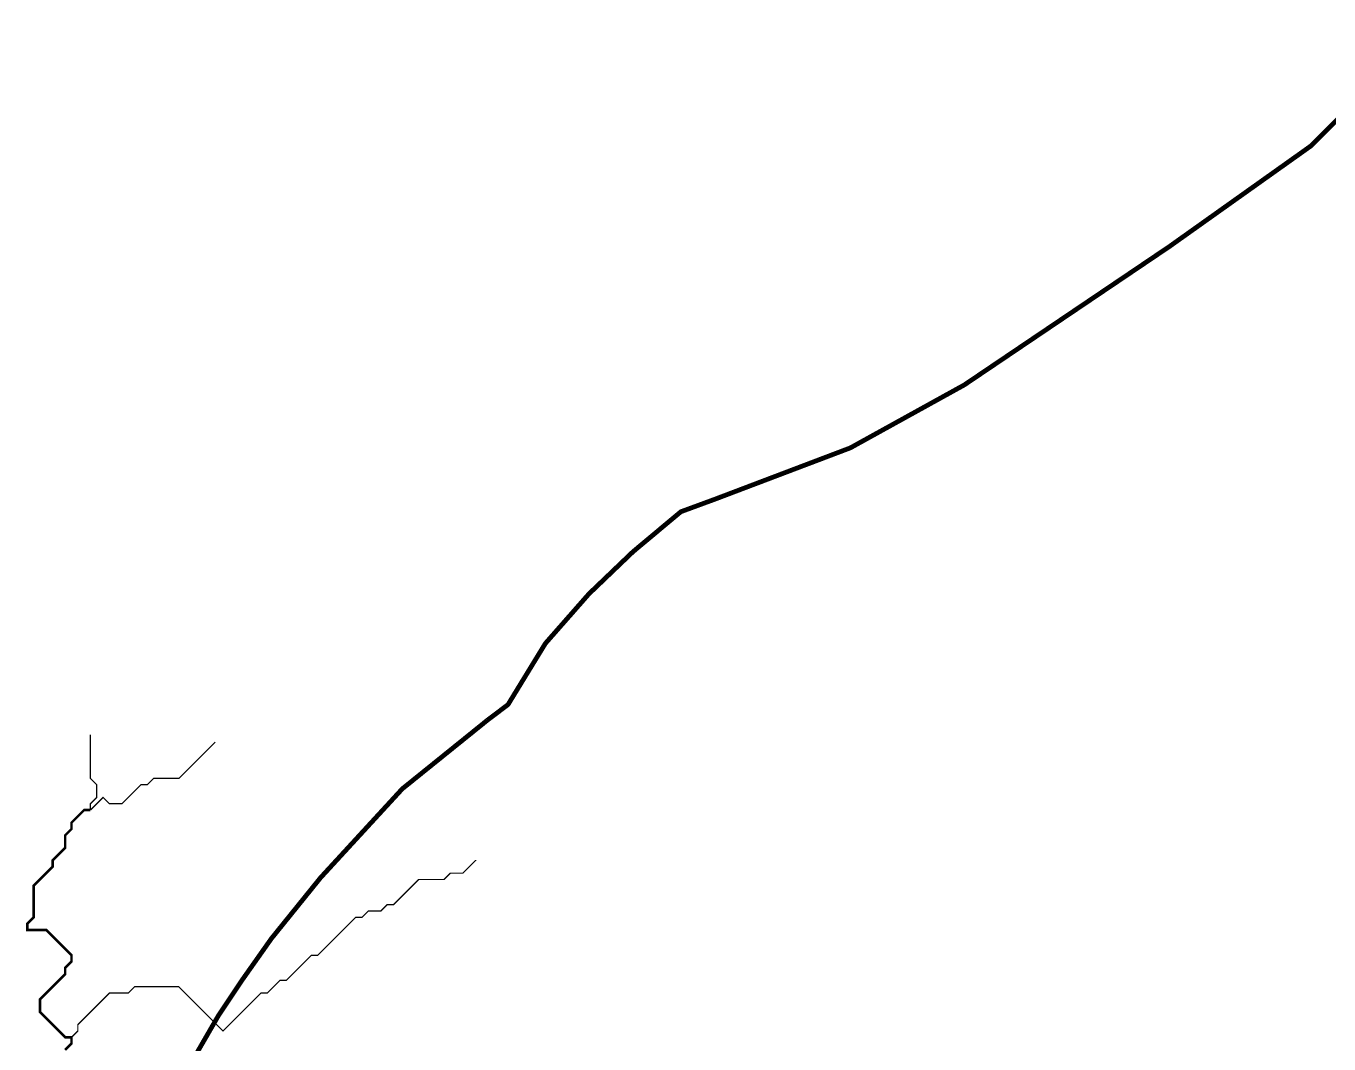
# Model space of a CAD drawing. Header units: metres. Extents: x 440276 to 476894, y 2561381 to 2578972.
# Drawn here: x 449879 to 450705, y 2570983 to 2571628 of the extents above; entities that cross this region are included whole.
import ezdxf

# ---------------------------------------------------------------- set-up
doc = ezdxf.new("R2010")
doc.units = ezdxf.units.M
doc.header["$LTSCALE"] = 8
doc.layers.add('A_MAIN_PIPE', color=5, linetype='Continuous')
doc.layers.add('A_STREAMS', color=5, linetype='Continuous')

msp = doc.modelspace()

# ---------------------------------------------------------------- linework, layer by layer
at = {"layer": 'A_MAIN_PIPE', "color": 5, "const_width": 3}
for points in [[(450767.91, 2571626.37), (450761.63, 2571620.11), (450693.78, 2571552.05), (450603.98, 2571488.2), (450473.87, 2571400.39), (450401.64, 2571360.48), (450318.19, 2571328.84)], [(450318.19, 2571328.84), (450315.89, 2571327.97), (450294.18, 2571319.98), (450263.85, 2571294.63), (450249.98, 2571281.36), (450235.91, 2571267.89), (450208.37, 2571236.56), (450184.61, 2571197.7), (450171.66, 2571187.92)], [(450171.66, 2571187.92), (450117.61, 2571144.32), (450065.83, 2571088.01), (450034.64, 2571049.39), (450015.8, 2571022.67), (450001.04, 2571000.51), (449983.54, 2570970.21), (449967.18, 2570937.7), (449960.24, 2570923.93), (449953.39, 2570904.5), (449932.7, 2570844.56), (449926.08, 2570819.41)]]:
    msp.add_lwpolyline(points, dxfattribs=at)
at = {"layer": 'A_STREAMS', "color": 5}
for points, const_width in [([(449919.97, 2571178.59), (449919.97, 2571174.92), (449919.97, 2571170.92), (449919.97, 2571166.92), (449919.97, 2571162.92), (449919.97, 2571158.92), (449919.97, 2571154.91), (449919.97, 2571150.91), (449923.97, 2571146.91), (449923.97, 2571142.91), (449923.97, 2571138.91), (449919.97, 2571134.91), (449919.97, 2571130.9)], 0.8), ([(449999.07, 2571173.99), (449996, 2571170.92), (449992, 2571166.92), (449988, 2571162.92), (449984, 2571158.92), (449980, 2571154.91), (449975.99, 2571150.91), (449971.99, 2571150.91), (449967.99, 2571150.91), (449963.99, 2571150.91), (449959.99, 2571150.91), (449955.99, 2571146.91), (449951.98, 2571146.91), (449947.98, 2571142.91), (449943.98, 2571138.91), (449939.98, 2571134.91), (449935.98, 2571134.91), (449931.98, 2571134.91), (449927.97, 2571138.91), (449923.97, 2571134.91), (449919.97, 2571130.9)], 0.8), ([(449919.97, 2571130.9), (449915.97, 2571130.9), (449911.97, 2571126.9), (449907.96, 2571122.9), (449907.96, 2571118.9), (449903.96, 2571114.9), (449903.96, 2571110.9), (449903.96, 2571106.89), (449899.96, 2571102.89), (449895.96, 2571098.89), (449895.96, 2571094.89), (449891.96, 2571090.89), (449887.96, 2571086.88), (449883.95, 2571082.88), (449883.95, 2571078.88), (449883.95, 2571074.88), (449883.95, 2571070.88), (449883.95, 2571066.88), (449883.95, 2571062.87), (449879.95, 2571058.87), (449879.95, 2571054.87), (449883.95, 2571054.87), (449887.96, 2571054.87), (449891.96, 2571054.87), (449895.96, 2571050.87), (449899.96, 2571046.87), (449903.96, 2571042.86), (449907.96, 2571038.86), (449907.96, 2571034.86), (449903.96, 2571030.86), (449903.96, 2571026.86), (449899.96, 2571022.86), (449895.96, 2571018.85), (449891.96, 2571014.85), (449887.96, 2571010.85), (449887.96, 2571006.85), (449887.96, 2571002.85), (449891.96, 2570998.85), (449895.96, 2570994.84), (449899.96, 2570990.84), (449903.96, 2570986.84), (449907.96, 2570986.84)], 1.6), ([(450164.49, 2571098.89), (450164.08, 2571098.89), (450160.07, 2571094.89), (450156.07, 2571090.89), (450152.07, 2571090.89), (450148.07, 2571090.89), (450144.07, 2571086.88), (450140.07, 2571086.88), (450136.06, 2571086.88), (450132.06, 2571086.88), (450128.06, 2571086.88), (450124.06, 2571082.88), (450120.06, 2571078.88), (450116.06, 2571074.88), (450112.05, 2571070.88), (450108.05, 2571070.88), (450104.05, 2571066.88), (450100.05, 2571066.88), (450096.05, 2571066.88), (450092.04, 2571062.87), (450088.04, 2571062.87), (450084.04, 2571058.87), (450080.04, 2571054.87), (450076.04, 2571050.87), (450072.04, 2571046.87), (450068.03, 2571042.86), (450064.03, 2571038.86), (450060.03, 2571038.86), (450056.03, 2571034.86), (450052.03, 2571030.86), (450048.03, 2571026.86), (450044.02, 2571022.86), (450040.02, 2571022.86), (450036.02, 2571018.85), (450032.02, 2571014.85), (450028.02, 2571014.85), (450024.02, 2571010.85), (450020.01, 2571006.85), (450016.01, 2571002.85), (450012.01, 2570998.85), (450008.01, 2570994.84), (450004.01, 2570990.84), (450000, 2570994.84), (449996, 2570998.85), (449992, 2571002.85), (449988, 2571006.85), (449984, 2571010.85), (449980, 2571014.85), (449975.99, 2571018.85), (449971.99, 2571018.85), (449967.99, 2571018.85), (449963.99, 2571018.85), (449959.99, 2571018.85), (449955.99, 2571018.85), (449951.98, 2571018.85), (449947.98, 2571018.85), (449943.98, 2571014.85), (449939.98, 2571014.85), (449935.98, 2571014.85), (449931.98, 2571014.85), (449927.97, 2571010.85), (449923.97, 2571006.85), (449919.97, 2571002.85), (449915.97, 2570998.85), (449911.97, 2570994.84), (449911.97, 2570990.84), (449907.96, 2570986.84)], 0.8), ([(449907.96, 2570986.84), (449907.96, 2570982.84), (449903.96, 2570978.84)], 1.6)]:
    msp.add_lwpolyline(points, dxfattribs=dict(at, const_width=const_width))

doc.saveas('drawing.dxf')
